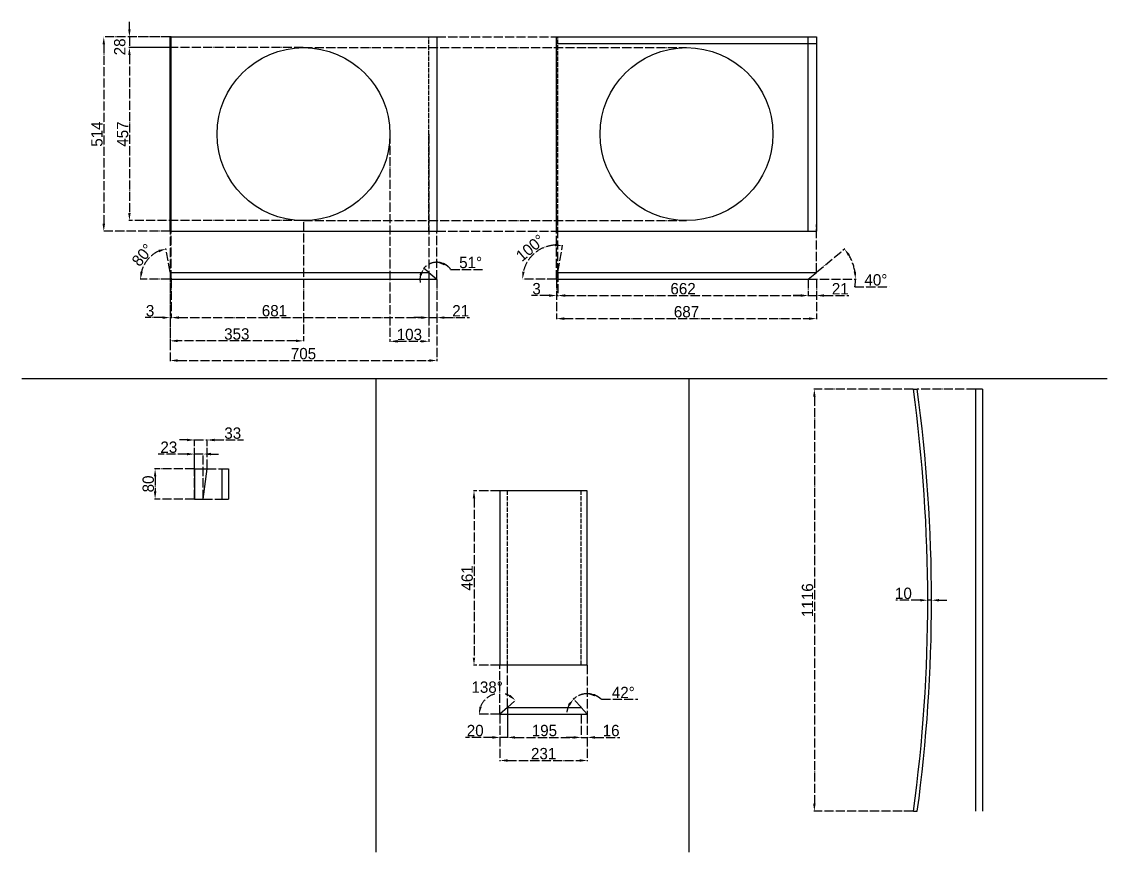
# Model space of a CAD drawing. Header units: millimetres. Extents: x -5727 to 14380, y -5693 to 6274.
# Drawn here: x 6654 to 9524, y -4531 to -2336 of the extents above; entities that cross this region are included whole.
import ezdxf

# ---------------------------------------------------------------- set-up
doc = ezdxf.new("R2010")
doc.units = ezdxf.units.MM
doc.linetypes.add('ACAD_ISO02W100', pattern=[15, 12, -3])
doc.linetypes.add('ACAD_ISO04W100', pattern=[30, 24, -3, 0, -3])
doc.layers.add('Linhas apoio', color=8, linetype='ACAD_ISO04W100', transparency=0.3)
doc.dimstyles.new('roy-1', dxfattribs={"dimtxt": 30, "dimasz": 20, "dimexe": 1.25, "dimexo": 0.625, "dimgap": 3, "dimtad": 3, "dimtoh": 1, "dimdec": 0, "dimtxsty": 'Standard', "dimcen": 2.5, "dimadec": 0, "dimazin": 0, "dimtfac": 1, "dimtdec": 0, "dimtmove": 0, "dimatfit": 2, "dimfxl": 1, "dimarcsym": 0})

# ---------------------------------------------------------------- blocks, each defined once
blk = doc.blocks.new('*D153')
at = {"layer": 'Defpoints', "color": 0, "transparency": 16777216}
for p in [(7000.5, -2951), (7045.9, -2998.3), (7045.9, -3016.3), (7049.1, -3016.3), (7049.1, -3016.3)]:
    blk.add_point(p, dxfattribs=at)
at = {"layer": 'Linhas apoio', "color": 0, "linetype": 'ACAD_ISO04W100', "lineweight": -2, "transparency": 16777216}
for p, q in [((7045.8, -2997.7), (7034.8, -2934.9)), ((7045.3, -3016.3), (6966.4, -3016.3))]:
    blk.add_line(p, q, dxfattribs=at)
blk.add_arc((7049.1, -3016.3), 81.4, 114.1122, 165.8878, dxfattribs=at)
at = {"layer": 'Linhas apoio', "color": 0, "transparency": 16777216}
for points in [[(7014.9, -2938.8), (7016.8, -2945.2), (7035, -2936.1)], [(6973.5, -2996.9), (6966.8, -2996.1), (6967.7, -3016.3)]]:
    blk.add_solid(points, dxfattribs=at)
at = {"layer": 'Linhas apoio', "color": 0, "transparency": 16777216, "insert": (6973, -2952.4), "char_height": 30, "attachment_point": 5, "rotation": 50}
blk.add_mtext('80°', dxfattribs=at)
blk = doc.blocks.new('*D154')
at = {"layer": 'Defpoints', "color": 0, "transparency": 16777216}
for p in [(7753.7, -2894.1), (7726.8, -2978.8), (7729.7, -2998.3), (7751.1, -3016.3), (7751.1, -3016.3)]:
    blk.add_point(p, dxfattribs=at)
at = {"layer": 'Linhas apoio', "color": 0, "linetype": 'ACAD_ISO04W100', "lineweight": -2, "transparency": 16777216}
for p, q in [((7729.2, -2997.9), (7716, -2986.8)), ((7787.4, -2990.3), (7873.4, -2990.3))]:
    blk.add_line(p, q, dxfattribs=at)
for start, end in [(88.8005, 140), (35.5817, 88.8005), (37.0352, 62.9179), (165.8827, 191.7653)]:
    blk.add_arc((7751.1, -3016.3), 44.7, start, end, dxfattribs=at)
at = {"layer": 'Linhas apoio', "color": 0, "transparency": 16777216}
for points in [[(7770.6, -2979.8), (7772.3, -2973.3), (7752.1, -2971.7)], [(7704.9, -3003.9), (7710.8, -3006.9), (7716.9, -2987.6)]]:
    blk.add_solid(points, dxfattribs=at)
at = {"layer": 'Linhas apoio', "color": 0, "transparency": 16777216, "insert": (7840.4, -2972.3), "char_height": 30, "attachment_point": 5}
blk.add_mtext('51°', dxfattribs=at)
blk = doc.blocks.new('*D155')
at = {"layer": 'Defpoints', "color": 0, "transparency": 16777216}
for p in [(7045.9, -2998.3), (7751.1, -3016.3), (7751.1, -3231.2)]:
    blk.add_point(p, dxfattribs=at)
at = {"layer": 'Linhas apoio', "color": 0, "linetype": 'ACAD_ISO04W100', "lineweight": -2, "transparency": 16777216}
for p, q in [((7045.9, -2998.9), (7045.9, -3232.5)), ((7751.1, -3016.9), (7751.1, -3232.5)), ((7065.9, -3231.2), (7731.1, -3231.2))]:
    blk.add_line(p, q, dxfattribs=at)
at = {"layer": 'Linhas apoio', "color": 0, "transparency": 16777216}
for points in [[(7065.9, -3227.9), (7065.9, -3234.5), (7045.9, -3231.2)], [(7731.1, -3227.9), (7731.1, -3234.5), (7751.1, -3231.2)]]:
    blk.add_solid(points, dxfattribs=at)
at = {"layer": 'Linhas apoio', "color": 0, "transparency": 16777216, "insert": (7398.5, -3213.2), "char_height": 30, "attachment_point": 5}
blk.add_mtext('705', dxfattribs=at)
blk = doc.blocks.new('*D156')
at = {"layer": 'Defpoints', "color": 0, "transparency": 16777216}
for p in [(7049.1, -3016.3), (7729.7, -3016.3), (7729.7, -3117.8)]:
    blk.add_point(p, dxfattribs=at)
at = {"layer": 'Linhas apoio', "color": 0, "linetype": 'ACAD_ISO04W100', "lineweight": -2, "transparency": 16777216}
for p, q in [((7049.1, -3016.9), (7049.1, -3119.1)), ((7729.7, -3016.9), (7729.7, -3119.1)), ((7069.1, -3117.8), (7709.7, -3117.8))]:
    blk.add_line(p, q, dxfattribs=at)
at = {"layer": 'Linhas apoio', "color": 0, "transparency": 16777216}
for points in [[(7069.1, -3114.5), (7069.1, -3121.2), (7049.1, -3117.8)], [(7709.7, -3114.5), (7709.7, -3121.2), (7729.7, -3117.8)]]:
    blk.add_solid(points, dxfattribs=at)
at = {"layer": 'Linhas apoio', "color": 0, "transparency": 16777216, "insert": (7321.7, -3099.8), "char_height": 30, "attachment_point": 5}
blk.add_mtext('681', dxfattribs=at)
blk = doc.blocks.new('*D157')
at = {"layer": 'Defpoints', "color": 0, "transparency": 16777216}
for p in [(7045.9, -2998.3), (7049.1, -3016.3), (7045.9, -3117.8)]:
    blk.add_point(p, dxfattribs=at)
at = {"layer": 'Linhas apoio', "color": 0, "linetype": 'ACAD_ISO04W100', "lineweight": -2, "transparency": 16777216}
for p, q in [((7045.9, -2998.9), (7045.9, -3119.1)), ((7049.1, -3016.9), (7049.1, -3119.1)), ((7025.9, -3117.8), (6979.9, -3117.8)), ((7049.1, -3117.8), (7045.9, -3117.8)), ((7069.1, -3117.8), (7089.1, -3117.8))]:
    blk.add_line(p, q, dxfattribs=at)
at = {"layer": 'Linhas apoio', "color": 0, "transparency": 16777216}
for points in [[(7025.9, -3114.5), (7025.9, -3121.2), (7045.9, -3117.8)], [(7069.1, -3114.5), (7069.1, -3121.2), (7049.1, -3117.8)]]:
    blk.add_solid(points, dxfattribs=at)
at = {"layer": 'Linhas apoio', "color": 0, "transparency": 16777216, "insert": (6992.9, -3099.8), "char_height": 30, "attachment_point": 5}
blk.add_mtext('3', dxfattribs=at)
blk = doc.blocks.new('*D158')
at = {"layer": 'Defpoints', "color": 0, "transparency": 16777216}
for p in [(7730, -3016.3), (7751.1, -3016.3), (7751.1, -3117.8)]:
    blk.add_point(p, dxfattribs=at)
at = {"layer": 'Linhas apoio', "color": 0, "linetype": 'ACAD_ISO04W100', "lineweight": -2, "transparency": 16777216}
for p, q in [((7730, -3016.9), (7730, -3119)), ((7751.1, -3016.9), (7751.1, -3119)), ((7710, -3117.8), (7690, -3117.8)), ((7730, -3117.8), (7751.1, -3117.8)), ((7771.1, -3117.8), (7837.1, -3117.8))]:
    blk.add_line(p, q, dxfattribs=at)
at = {"layer": 'Linhas apoio', "color": 0, "transparency": 16777216}
for points in [[(7710, -3114.5), (7710, -3121.1), (7730, -3117.8)], [(7771.1, -3114.5), (7771.1, -3121.1), (7751.1, -3117.8)]]:
    blk.add_solid(points, dxfattribs=at)
at = {"layer": 'Linhas apoio', "color": 0, "transparency": 16777216, "insert": (7814.1, -3099.8), "char_height": 30, "attachment_point": 5}
blk.add_mtext('21', dxfattribs=at)
blk = doc.blocks.new('*D168')
at = {"layer": 'Defpoints', "color": 0, "transparency": 16777216}
for p in [(8067.7, -3016.3), (8754.6, -3016.3), (8754.6, -3120.5)]:
    blk.add_point(p, dxfattribs=at)
at = {"layer": 'Linhas apoio', "color": 0, "linetype": 'ACAD_ISO04W100', "lineweight": -2, "transparency": 16777216}
for p, q in [((8067.7, -3016.9), (8067.7, -3121.8)), ((8754.6, -3016.9), (8754.6, -3121.8)), ((8087.7, -3120.5), (8734.6, -3120.5))]:
    blk.add_line(p, q, dxfattribs=at)
at = {"layer": 'Linhas apoio', "color": 0, "transparency": 16777216}
for points in [[(8087.7, -3117.2), (8087.7, -3123.9), (8067.7, -3120.5)], [(8734.6, -3117.2), (8734.6, -3123.9), (8754.6, -3120.5)]]:
    blk.add_solid(points, dxfattribs=at)
at = {"layer": 'Linhas apoio', "color": 0, "transparency": 16777216, "insert": (8411.1, -3102.5), "char_height": 30, "attachment_point": 5}
blk.add_mtext('687', dxfattribs=at)
blk = doc.blocks.new('*D169')
at = {"layer": 'Defpoints', "color": 0, "transparency": 16777216}
for p in [(8070.9, -2998.3), (8733.1, -3016.3), (8733.1, -3059.5)]:
    blk.add_point(p, dxfattribs=at)
at = {"layer": 'Linhas apoio', "color": 0, "linetype": 'ACAD_ISO04W100', "lineweight": -2, "transparency": 16777216}
for p, q in [((8070.9, -2998.9), (8070.9, -3060.7)), ((8733.1, -3016.9), (8733.1, -3060.7)), ((8090.9, -3059.5), (8713.1, -3059.5))]:
    blk.add_line(p, q, dxfattribs=at)
at = {"layer": 'Linhas apoio', "color": 0, "transparency": 16777216}
for points in [[(8090.9, -3056.1), (8090.9, -3062.8), (8070.9, -3059.5)], [(8713.1, -3056.1), (8713.1, -3062.8), (8733.1, -3059.5)]]:
    blk.add_solid(points, dxfattribs=at)
at = {"layer": 'Linhas apoio', "color": 0, "transparency": 16777216, "insert": (8402, -3041.5), "char_height": 30, "attachment_point": 5}
blk.add_mtext('662', dxfattribs=at)
blk = doc.blocks.new('*D170')
at = {"layer": 'Defpoints', "color": 0, "transparency": 16777216}
for p in [(8070.9, -2998.3), (8067.7, -3016.3), (8067.7, -3059.5)]:
    blk.add_point(p, dxfattribs=at)
at = {"layer": 'Linhas apoio', "color": 0, "linetype": 'ACAD_ISO04W100', "lineweight": -2, "transparency": 16777216}
for p, q in [((8070.9, -2998.9), (8070.9, -3060.8)), ((8067.7, -3016.9), (8067.7, -3060.8)), ((8047.7, -3059.5), (8001.7, -3059.5)), ((8070.9, -3059.5), (8067.7, -3059.5)), ((8090.9, -3059.5), (8110.9, -3059.5))]:
    blk.add_line(p, q, dxfattribs=at)
at = {"layer": 'Linhas apoio', "color": 0, "transparency": 16777216}
for points in [[(8047.7, -3056.2), (8047.7, -3062.9), (8067.7, -3059.5)], [(8090.9, -3056.2), (8090.9, -3062.9), (8070.9, -3059.5)]]:
    blk.add_solid(points, dxfattribs=at)
at = {"layer": 'Linhas apoio', "color": 0, "transparency": 16777216, "insert": (8014.7, -3041.5), "char_height": 30, "attachment_point": 5}
blk.add_mtext('3', dxfattribs=at)
blk = doc.blocks.new('*D171')
at = {"layer": 'Defpoints', "color": 0, "transparency": 16777216}
for p in [(8733.1, -3016.3), (8754.6, -3016.3), (8754.6, -3059.5)]:
    blk.add_point(p, dxfattribs=at)
at = {"layer": 'Linhas apoio', "color": 0, "linetype": 'ACAD_ISO04W100', "lineweight": -2, "transparency": 16777216}
for p, q in [((8733.1, -3016.9), (8733.1, -3060.7)), ((8754.6, -3016.9), (8754.6, -3060.7)), ((8713.1, -3059.5), (8693.1, -3059.5)), ((8733.1, -3059.5), (8754.6, -3059.5)), ((8774.6, -3059.5), (8840.6, -3059.5))]:
    blk.add_line(p, q, dxfattribs=at)
at = {"layer": 'Linhas apoio', "color": 0, "transparency": 16777216}
for points in [[(8713.1, -3056.1), (8713.1, -3062.8), (8733.1, -3059.5)], [(8774.6, -3056.1), (8774.6, -3062.8), (8754.6, -3059.5)]]:
    blk.add_solid(points, dxfattribs=at)
at = {"layer": 'Linhas apoio', "color": 0, "transparency": 16777216, "insert": (8817.6, -3041.5), "char_height": 30, "attachment_point": 5}
blk.add_mtext('21', dxfattribs=at)
blk = doc.blocks.new('*D172')
at = {"layer": 'Defpoints', "color": 0, "transparency": 16777216}
for p in [(8032, -2933.6), (8070.9, -2998.3), (8067.7, -3016.3), (8067.7, -3016.3), (8733.1, -3016.3)]:
    blk.add_point(p, dxfattribs=at)
at = {"layer": 'Linhas apoio', "color": 0, "linetype": 'ACAD_ISO04W100', "lineweight": -2, "transparency": 16777216}
for p, q in [((8071, -2997.7), (8083.6, -2926.3)), ((8067.1, -3016.3), (7976.3, -3016.3))]:
    blk.add_line(p, q, dxfattribs=at)
blk.add_arc((8067.7, -3016.3), 90.1, 92.7411, 167.2589, dxfattribs=at)
at = {"layer": 'Linhas apoio', "color": 0, "transparency": 16777216}
for points in [[(8063.6, -2923), (8063.2, -2929.6), (8083.3, -2927.6)], [(7983.1, -2996.8), (7976.5, -2996.1), (7977.6, -3016.3)]]:
    blk.add_solid(points, dxfattribs=at)
at = {"layer": 'Linhas apoio', "color": 0, "transparency": 16777216, "insert": (7998.2, -2933.5), "char_height": 30, "attachment_point": 5, "rotation": 40}
blk.add_mtext('100°', dxfattribs=at)
blk = doc.blocks.new('*D173')
at = {"layer": 'Defpoints', "color": 0, "transparency": 16777216}
for p in [(8844.6, -2960.3), (8754.6, -2998.3), (8067.7, -3016.3), (8733.1, -3016.3), (8733.1, -3016.3)]:
    blk.add_point(p, dxfattribs=at)
at = {"layer": 'Linhas apoio', "color": 0, "linetype": 'ACAD_ISO04W100', "lineweight": -2, "transparency": 16777216}
for p, q in [((8755.1, -2997.9), (8829.7, -2935.3)), ((8733.8, -3016.3), (8859.2, -3016.3)), ((8856.3, -3036.2), (8947.3, -3036.2))]:
    blk.add_line(p, q, dxfattribs=at)
for start, end in [(9.1945, 30.8055), (350.8055, 360)]:
    blk.add_arc((8733.1, -3016.3), 124.8, start, end, dxfattribs=at)
at = {"layer": 'Linhas apoio', "color": 0, "transparency": 16777216}
for points in [[(8837.6, -2954.3), (8843, -2950.5), (8828.7, -2936.1)], [(8859.6, -2996.1), (8853, -2996.6), (8857.9, -3016.3)]]:
    blk.add_solid(points, dxfattribs=at)
at = {"layer": 'Linhas apoio', "color": 0, "transparency": 16777216, "insert": (8911.8, -3018.2), "char_height": 30, "attachment_point": 5}
blk.add_mtext('40°', dxfattribs=at)
blk = doc.blocks.new('*D174')
at = {"layer": 'Defpoints', "color": 0, "transparency": 16777216}
for p in [(7045.9, -2632.7), (7398.5, -2864.8), (7045.9, -3179.2)]:
    blk.add_point(p, dxfattribs=at)
at = {"layer": 'Linhas apoio', "color": 0, "linetype": 'ACAD_ISO04W100', "lineweight": -2, "transparency": 16777216}
for p, q in [((7045.9, -2633.3), (7045.9, -3180.5)), ((7398.5, -2865.5), (7398.5, -3180.5)), ((7378.5, -3179.2), (7065.9, -3179.2))]:
    blk.add_line(p, q, dxfattribs=at)
at = {"layer": 'Linhas apoio', "color": 0, "transparency": 16777216}
for points in [[(7065.9, -3175.9), (7065.9, -3182.6), (7045.9, -3179.2)], [(7378.5, -3175.9), (7378.5, -3182.6), (7398.5, -3179.2)]]:
    blk.add_solid(points, dxfattribs=at)
at = {"layer": 'Linhas apoio', "color": 0, "transparency": 16777216, "insert": (7222.2, -3161.2), "char_height": 30, "attachment_point": 5}
blk.add_mtext('353', dxfattribs=at)
blk = doc.blocks.new('*D175')
at = {"layer": 'Defpoints', "color": 0, "transparency": 16777216}
for p in [(7049.1, -2375.7), (6870.5, -2889.7), (7045.9, -2889.7)]:
    blk.add_point(p, dxfattribs=at)
at = {"layer": 'Linhas apoio', "color": 0, "linetype": 'ACAD_ISO04W100', "lineweight": -2, "transparency": 16777216}
for p, q in [((7048.5, -2375.7), (6869.3, -2375.7)), ((6870.5, -2395.7), (6870.5, -2869.7)), ((7045.3, -2889.7), (6869.3, -2889.7))]:
    blk.add_line(p, q, dxfattribs=at)
at = {"layer": 'Linhas apoio', "color": 0, "transparency": 16777216}
for points in [[(6867.2, -2395.7), (6873.8, -2395.7), (6870.5, -2375.7)], [(6867.2, -2869.7), (6873.8, -2869.7), (6870.5, -2889.7)]]:
    blk.add_solid(points, dxfattribs=at)
at = {"layer": 'Linhas apoio', "color": 0, "transparency": 16777216, "insert": (6852.5, -2632.7), "char_height": 30, "attachment_point": 5, "rotation": 90}
blk.add_mtext('514', dxfattribs=at)
blk = doc.blocks.new('*D176')
at = {"layer": 'Defpoints', "color": 0, "transparency": 16777216}
for p in [(7398.5, -2404.1), (6938.3, -2861.3), (7398.5, -2861.3)]:
    blk.add_point(p, dxfattribs=at)
at = {"layer": 'Linhas apoio', "color": 0, "linetype": 'ACAD_ISO04W100', "lineweight": -2, "transparency": 16777216}
for p, q in [((7397.9, -2404.1), (6937.1, -2404.1)), ((6938.3, -2424.1), (6938.3, -2841.3)), ((7397.9, -2861.3), (6937.1, -2861.3))]:
    blk.add_line(p, q, dxfattribs=at)
at = {"layer": 'Linhas apoio', "color": 0, "transparency": 16777216}
for points in [[(6935, -2424.1), (6941.6, -2424.1), (6938.3, -2404.1)], [(6935, -2841.3), (6941.6, -2841.3), (6938.3, -2861.3)]]:
    blk.add_solid(points, dxfattribs=at)
at = {"layer": 'Linhas apoio', "color": 0, "transparency": 16777216, "insert": (6920.3, -2632.7), "char_height": 30, "attachment_point": 5, "rotation": 90}
blk.add_mtext('457', dxfattribs=at)
blk = doc.blocks.new('*D177')
at = {"layer": 'Defpoints', "color": 0, "transparency": 16777216}
for p in [(7627.1, -2632.7), (7729.7, -2632.7), (7729.7, -3180.5)]:
    blk.add_point(p, dxfattribs=at)
at = {"layer": 'Linhas apoio', "color": 0, "linetype": 'ACAD_ISO04W100', "lineweight": -2, "transparency": 16777216}
for p, q in [((7627.1, -2633.3), (7627.1, -3181.7)), ((7729.7, -2633.3), (7729.7, -3181.7)), ((7647.1, -3180.5), (7709.7, -3180.5))]:
    blk.add_line(p, q, dxfattribs=at)
at = {"layer": 'Linhas apoio', "color": 0, "transparency": 16777216}
for points in [[(7647.1, -3177.1), (7647.1, -3183.8), (7627.1, -3180.5)], [(7709.7, -3177.1), (7709.7, -3183.8), (7729.7, -3180.5)]]:
    blk.add_solid(points, dxfattribs=at)
at = {"layer": 'Linhas apoio', "color": 0, "transparency": 16777216, "insert": (7678.4, -3162.5), "char_height": 30, "attachment_point": 5}
blk.add_mtext('103', dxfattribs=at)
blk = doc.blocks.new('*D178')
at = {"layer": 'Defpoints', "color": 0, "transparency": 16777216}
for p in [(7045.9, -2375.7), (6938.3, -2404.1), (7045.9, -2404.1)]:
    blk.add_point(p, dxfattribs=at)
at = {"layer": 'Linhas apoio', "color": 0, "linetype": 'ACAD_ISO04W100', "lineweight": -2, "transparency": 16777216}
for p, q in [((6938.3, -2355.7), (6938.3, -2335.7)), ((7045.3, -2375.7), (6937.1, -2375.7)), ((6938.3, -2375.7), (6938.3, -2404.1)), ((7045.3, -2404.1), (6937.1, -2404.1)), ((6938.3, -2424.1), (6938.3, -2444.1))]:
    blk.add_line(p, q, dxfattribs=at)
at = {"layer": 'Linhas apoio', "color": 0, "transparency": 16777216}
for points in [[(6935, -2355.7), (6941.6, -2355.7), (6938.3, -2375.7)], [(6935, -2424.1), (6941.6, -2424.1), (6938.3, -2404.1)]]:
    blk.add_solid(points, dxfattribs=at)
at = {"layer": 'Linhas apoio', "color": 0, "transparency": 16777216, "insert": (6912.9, -2402.2), "char_height": 30, "attachment_point": 5, "rotation": 90}
blk.add_mtext('28', dxfattribs=at)
blk = doc.blocks.new('*D186')
at = {"layer": 'Defpoints', "color": 0, "transparency": 16777216}
for p in [(9048.9, -3864.8), (9048.9, -3864.8), (9058.9, -3864.8)]:
    blk.add_point(p, dxfattribs=at)
at = {"layer": 'Linhas apoio', "color": 0, "linetype": 'ACAD_ISO04W100', "lineweight": -2, "transparency": 16777216}
for p, q in [((9028.9, -3864.8), (8964.1, -3864.8)), ((9048.9, -3864.2), (9048.9, -3863.6)), ((9058.9, -3864.8), (9048.9, -3864.8)), ((9058.9, -3864.2), (9058.9, -3863.6)), ((9078.9, -3864.8), (9098.9, -3864.8))]:
    blk.add_line(p, q, dxfattribs=at)
at = {"layer": 'Linhas apoio', "color": 0, "transparency": 16777216}
for points in [[(9028.9, -3861.5), (9028.9, -3868.2), (9048.9, -3864.8)], [(9078.9, -3861.5), (9078.9, -3868.2), (9058.9, -3864.8)]]:
    blk.add_solid(points, dxfattribs=at)
at = {"layer": 'Linhas apoio', "color": 0, "transparency": 16777216, "insert": (8984.6, -3846.8), "char_height": 30, "attachment_point": 5}
blk.add_mtext('10', dxfattribs=at)
blk = doc.blocks.new('*D187')
at = {"layer": 'Defpoints', "color": 0, "transparency": 16777216}
for p in [(9011, -3306.9), (8749.1, -4422.7), (9011.1, -4422.7)]:
    blk.add_point(p, dxfattribs=at)
at = {"layer": 'Linhas apoio', "color": 0, "linetype": 'ACAD_ISO04W100', "lineweight": -2, "transparency": 16777216}
for p, q in [((9010.4, -3306.9), (8747.9, -3306.9)), ((8749.1, -3326.9), (8749.1, -4402.7)), ((9010.5, -4422.7), (8747.9, -4422.7))]:
    blk.add_line(p, q, dxfattribs=at)
at = {"layer": 'Linhas apoio', "color": 0, "transparency": 16777216}
for points in [[(8745.8, -3326.9), (8752.4, -3326.9), (8749.1, -3306.9)], [(8745.8, -4402.7), (8752.4, -4402.7), (8749.1, -4422.7)]]:
    blk.add_solid(points, dxfattribs=at)
at = {"layer": 'Linhas apoio', "color": 0, "transparency": 16777216, "insert": (8731.1, -3864.8), "char_height": 30, "attachment_point": 5, "rotation": 90}
blk.add_mtext('1116', dxfattribs=at)
blk = doc.blocks.new('*D188')
at = {"layer": 'Defpoints', "color": 0, "transparency": 16777216}
for p in [(7918, -4166.3), (8148.8, -4166.3), (8148.8, -4288.5)]:
    blk.add_point(p, dxfattribs=at)
at = {"layer": 'Linhas apoio', "color": 0, "linetype": 'ACAD_ISO04W100', "lineweight": -2, "transparency": 16777216}
for p, q in [((7918, -4166.9), (7918, -4289.8)), ((8148.8, -4166.9), (8148.8, -4289.8)), ((7938, -4288.5), (8128.8, -4288.5))]:
    blk.add_line(p, q, dxfattribs=at)
at = {"layer": 'Linhas apoio', "color": 0, "transparency": 16777216}
for points in [[(7938, -4285.2), (7938, -4291.8), (7918, -4288.5)], [(8128.8, -4285.2), (8128.8, -4291.8), (8148.8, -4288.5)]]:
    blk.add_solid(points, dxfattribs=at)
at = {"layer": 'Linhas apoio', "color": 0, "transparency": 16777216, "insert": (8033.4, -4270.5), "char_height": 30, "attachment_point": 5}
blk.add_mtext('231', dxfattribs=at)
blk = doc.blocks.new('*D189')
at = {"layer": 'Defpoints', "color": 0, "transparency": 16777216}
for p in [(7938.1, -4166.3), (8132.7, -4166.3), (8132.7, -4227.4)]:
    blk.add_point(p, dxfattribs=at)
at = {"layer": 'Linhas apoio', "color": 0, "linetype": 'ACAD_ISO04W100', "lineweight": -2, "transparency": 16777216}
for p, q in [((7938.1, -4166.9), (7938.1, -4228.7)), ((8132.7, -4166.9), (8132.7, -4228.7)), ((7958.1, -4227.4), (8112.7, -4227.4))]:
    blk.add_line(p, q, dxfattribs=at)
at = {"layer": 'Linhas apoio', "color": 0, "transparency": 16777216}
for points in [[(7958.1, -4224.1), (7958.1, -4230.8), (7938.1, -4227.4)], [(8112.7, -4224.1), (8112.7, -4230.8), (8132.7, -4227.4)]]:
    blk.add_solid(points, dxfattribs=at)
at = {"layer": 'Linhas apoio', "color": 0, "transparency": 16777216, "insert": (8035.4, -4209.4), "char_height": 30, "attachment_point": 5}
blk.add_mtext('195', dxfattribs=at)
blk = doc.blocks.new('*D190')
at = {"layer": 'Defpoints', "color": 0, "transparency": 16777216}
for p in [(7938.1, -4148.3), (7918, -4166.3), (7918, -4227.5)]:
    blk.add_point(p, dxfattribs=at)
at = {"layer": 'Linhas apoio', "color": 0, "linetype": 'ACAD_ISO04W100', "lineweight": -2, "transparency": 16777216}
for p, q in [((7938.1, -4148.9), (7938.1, -4228.7)), ((7918, -4166.9), (7918, -4228.7)), ((7898, -4227.5), (7827, -4227.5)), ((7938.1, -4227.5), (7918, -4227.5)), ((7958.1, -4227.5), (7978.1, -4227.5))]:
    blk.add_line(p, q, dxfattribs=at)
at = {"layer": 'Linhas apoio', "color": 0, "transparency": 16777216}
for points in [[(7898, -4224.1), (7898, -4230.8), (7918, -4227.5)], [(7958.1, -4224.1), (7958.1, -4230.8), (7938.1, -4227.5)]]:
    blk.add_solid(points, dxfattribs=at)
at = {"layer": 'Linhas apoio', "color": 0, "transparency": 16777216, "insert": (7852.5, -4209.5), "char_height": 30, "attachment_point": 5}
blk.add_mtext('20', dxfattribs=at)
blk = doc.blocks.new('*D191')
at = {"layer": 'Defpoints', "color": 0, "transparency": 16777216}
for p in [(8132.7, -4166.3), (8148.8, -4166.3), (8148.8, -4227.4)]:
    blk.add_point(p, dxfattribs=at)
at = {"layer": 'Linhas apoio', "color": 0, "linetype": 'ACAD_ISO04W100', "lineweight": -2, "transparency": 16777216}
for p, q in [((8132.7, -4166.9), (8132.7, -4228.7)), ((8148.8, -4166.9), (8148.8, -4228.7)), ((8112.7, -4227.4), (8092.7, -4227.4)), ((8132.7, -4227.4), (8148.8, -4227.4)), ((8168.8, -4227.4), (8234.8, -4227.4))]:
    blk.add_line(p, q, dxfattribs=at)
at = {"layer": 'Linhas apoio', "color": 0, "transparency": 16777216}
for points in [[(8112.7, -4224.1), (8112.7, -4230.8), (8132.7, -4227.4)], [(8168.8, -4224.1), (8168.8, -4230.8), (8148.8, -4227.4)]]:
    blk.add_solid(points, dxfattribs=at)
at = {"layer": 'Linhas apoio', "color": 0, "transparency": 16777216, "insert": (8211.8, -4209.4), "char_height": 30, "attachment_point": 5}
blk.add_mtext('16', dxfattribs=at)
blk = doc.blocks.new('*D192')
at = {"layer": 'Defpoints', "color": 0, "transparency": 16777216}
for p in [(7920, -4111.1), (7938.1, -4148.3), (7918, -4166.3), (7918, -4166.3), (8148.8, -4166.3)]:
    blk.add_point(p, dxfattribs=at)
at = {"layer": 'Linhas apoio', "color": 0, "linetype": 'ACAD_ISO04W100', "lineweight": -2, "transparency": 16777216}
for p, q in [((7938.5, -4147.9), (7960, -4128.6)), ((7917.3, -4166.3), (7861.5, -4166.3))]:
    blk.add_line(p, q, dxfattribs=at)
for start, end in [(104.5021, 159.1373), (62.7023, 75.4979)]:
    blk.add_arc((7918, -4166.3), 55.2, start, end, dxfattribs=at)
at = {"layer": 'Linhas apoio', "color": 0, "transparency": 16777216}
for points in [[(7945.3, -4114.6), (7941.3, -4119.8), (7959.1, -4129.4)], [(7869.6, -4147.2), (7863.1, -4146), (7862.7, -4166.3)]]:
    blk.add_solid(points, dxfattribs=at)
at = {"layer": 'Linhas apoio', "color": 0, "transparency": 16777216, "insert": (7884, -4094.8), "char_height": 30, "attachment_point": 5}
blk.add_mtext('138°', dxfattribs=at)
blk = doc.blocks.new('*D193')
at = {"layer": 'Defpoints', "color": 0, "transparency": 16777216}
for p in [(8148.8, -4034.4), (8123.4, -4118.3), (8132.7, -4148.3), (8148.8, -4166.3), (8148.8, -4166.3)]:
    blk.add_point(p, dxfattribs=at)
at = {"layer": 'Linhas apoio', "color": 0, "linetype": 'ACAD_ISO04W100', "lineweight": -2, "transparency": 16777216}
for p, q in [((8132.3, -4147.8), (8111.8, -4124.9)), ((8186, -4126.7), (8282, -4126.7))]:
    blk.add_line(p, q, dxfattribs=at)
for start, end in [(90, 131.8396), (46.7834, 90), (47.5585, 68.7792), (153.0604, 174.2812)]:
    blk.add_arc((8148.8, -4166.3), 54.3, start, end, dxfattribs=at)
at = {"layer": 'Linhas apoio', "color": 0, "transparency": 16777216}
for points in [[(8097.8, -4139.6), (8103.1, -4143.7), (8112.6, -4125.8)], [(8167.9, -4118.9), (8169.1, -4112.4), (8148.8, -4112)]]:
    blk.add_solid(points, dxfattribs=at)
at = {"layer": 'Linhas apoio', "color": 0, "transparency": 16777216, "insert": (8244, -4108.7), "char_height": 30, "attachment_point": 5}
blk.add_mtext('42°', dxfattribs=at)
blk = doc.blocks.new('*D194')
at = {"layer": 'Defpoints', "color": 0, "transparency": 16777216}
for p in [(7918, -3575.4), (7849.3, -4036.4), (7918, -4036.4)]:
    blk.add_point(p, dxfattribs=at)
at = {"layer": 'Linhas apoio', "color": 0, "linetype": 'ACAD_ISO04W100', "lineweight": -2, "transparency": 16777216}
for p, q in [((7917.3, -3575.4), (7848, -3575.4)), ((7849.3, -3595.4), (7849.3, -4016.4)), ((7917.3, -4036.4), (7848, -4036.4))]:
    blk.add_line(p, q, dxfattribs=at)
at = {"layer": 'Linhas apoio', "color": 0, "transparency": 16777216}
for points in [[(7845.9, -3595.4), (7852.6, -3595.4), (7849.3, -3575.4)], [(7845.9, -4016.4), (7852.6, -4016.4), (7849.3, -4036.4)]]:
    blk.add_solid(points, dxfattribs=at)
at = {"layer": 'Linhas apoio', "color": 0, "transparency": 16777216, "insert": (7831.3, -3805.9), "char_height": 30, "attachment_point": 5, "rotation": 90}
blk.add_mtext('461', dxfattribs=at)
blk = doc.blocks.new('*D195')
at = {"layer": 'Defpoints', "color": 0, "transparency": 16777216}
for p in [(7110.5, -3517.6), (7006.2, -3597.4), (7110.6, -3597.4)]:
    blk.add_point(p, dxfattribs=at)
at = {"layer": 'Linhas apoio', "color": 0, "linetype": 'ACAD_ISO04W100', "lineweight": -2, "transparency": 16777216}
for p, q in [((7109.9, -3517.6), (7004.9, -3517.6)), ((7006.2, -3537.6), (7006.2, -3577.4)), ((7110, -3597.4), (7004.9, -3597.4))]:
    blk.add_line(p, q, dxfattribs=at)
at = {"layer": 'Linhas apoio', "color": 0, "transparency": 16777216}
for points in [[(7002.9, -3537.6), (7009.5, -3537.6), (7006.2, -3517.6)], [(7002.9, -3577.4), (7009.5, -3577.4), (7006.2, -3597.4)]]:
    blk.add_solid(points, dxfattribs=at)
at = {"layer": 'Linhas apoio', "color": 0, "transparency": 16777216, "insert": (6988.2, -3557.5), "char_height": 30, "attachment_point": 5, "rotation": 90}
blk.add_mtext('80', dxfattribs=at)
blk = doc.blocks.new('*D196')
at = {"layer": 'Defpoints', "color": 0, "transparency": 16777216}
for p in [(7143.5, -3441.3), (7110.5, -3517.6), (7143.5, -3517.6)]:
    blk.add_point(p, dxfattribs=at)
at = {"layer": 'Linhas apoio', "color": 0, "linetype": 'ACAD_ISO04W100', "lineweight": -2, "transparency": 16777216}
for p, q in [((7090.5, -3441.3), (7070.5, -3441.3)), ((7110.5, -3517), (7110.5, -3440)), ((7110.5, -3441.3), (7143.5, -3441.3)), ((7143.5, -3517), (7143.5, -3440)), ((7163.5, -3441.3), (7239.5, -3441.3))]:
    blk.add_line(p, q, dxfattribs=at)
at = {"layer": 'Linhas apoio', "color": 0, "transparency": 16777216}
for points in [[(7090.5, -3437.9), (7090.5, -3444.6), (7110.5, -3441.3)], [(7163.5, -3437.9), (7163.5, -3444.6), (7143.5, -3441.3)]]:
    blk.add_solid(points, dxfattribs=at)
at = {"layer": 'Linhas apoio', "color": 0, "transparency": 16777216, "insert": (7211.5, -3423.3), "char_height": 30, "attachment_point": 5}
blk.add_mtext('33', dxfattribs=at)
blk = doc.blocks.new('*D197')
at = {"layer": 'Defpoints', "color": 0, "transparency": 16777216}
for p in [(7110.5, -3478.5), (7110.5, -3597.4), (7133.7, -3597.3)]:
    blk.add_point(p, dxfattribs=at)
at = {"layer": 'Linhas apoio', "color": 0, "linetype": 'ACAD_ISO04W100', "lineweight": -2, "transparency": 16777216}
for p, q in [((7090.5, -3478.5), (7014.5, -3478.5)), ((7110.5, -3596.7), (7110.5, -3477.3)), ((7133.7, -3478.5), (7110.5, -3478.5)), ((7133.7, -3596.7), (7133.7, -3477.3)), ((7153.7, -3478.5), (7173.7, -3478.5))]:
    blk.add_line(p, q, dxfattribs=at)
at = {"layer": 'Linhas apoio', "color": 0, "transparency": 16777216}
for points in [[(7090.5, -3475.2), (7090.5, -3481.8), (7110.5, -3478.5)], [(7153.7, -3475.2), (7153.7, -3481.8), (7133.7, -3478.5)]]:
    blk.add_solid(points, dxfattribs=at)
at = {"layer": 'Linhas apoio', "color": 0, "transparency": 16777216, "insert": (7042.5, -3460.5), "char_height": 30, "attachment_point": 5}
blk.add_mtext('23', dxfattribs=at)

msp = doc.modelspace()

# ---------------------------------------------------------------- linework, layer by layer
for p, q in [((7045.931, -2889.684), (7045.931, -2375.684)), ((7045.931, -2375.684), (7751.123, -2375.684)), ((7049.105, -2889.684), (7049.105, -2375.684)), ((7751.123, -2375.684), (7751.123, -2889.684)), ((8067.685, -2375.684), (8754.599, -2375.684)), ((8067.685, -2889.684), (8067.685, -2375.684)), ((8733.148, -2889.684), (8733.148, -2375.684)), ((8754.599, -2375.684), (8754.599, -2889.684)), ((8067.685, -2393.684), (8754.599, -2393.684)), ((7045.931, -2889.684), (7751.123, -2889.684)), ((8067.685, -2889.684), (8754.599, -2889.684)), ((7045.931, -2998.313), (7729.672, -2998.313)), ((7045.931, -2998.313), (7049.105, -3016.313)), ((7729.672, -2998.313), (7751.123, -3016.313)), ((8067.685, -3016.313), (8070.859, -2998.313)), ((8070.859, -2998.313), (8754.599, -2998.313)), ((8733.148, -3016.313), (8754.599, -2998.313)), ((7049.105, -3016.313), (7751.123, -3016.313)), ((8067.685, -3016.313), (8733.148, -3016.313)), ((6653.542, -3278.592), (9523.542, -3278.592)), ((7589.732, -3278.592), (7589.732, -4531.084)), ((8417.446, -3278.592), (8417.446, -4531.084)), ((9010.839, -3306.92), (9020.935, -3306.944)), ((9175.54, -3306.944), (9175.54, -4422.725)), ((9193.54, -3306.944), (9175.54, -3306.944)), ((9193.54, -3306.944), (9193.54, -4422.725)), ((7110.532, -3517.35), (7110.532, -3597.35)), ((7110.532, -3517.628), (7143.541, -3517.628)), ((7133.691, -3597.326), (7143.541, -3517.628)), ((7182.625, -3517.628), (7182.625, -3597.326)), ((7182.625, -3517.628), (7200.625, -3517.628)), ((7200.625, -3517.628), (7200.625, -3597.326)), ((8148.836, -3575.391), (7917.968, -3575.391)), ((7917.968, -3575.391), (7917.968, -4036.391)), ((8148.836, -4036.391), (8148.836, -3575.391)), ((7110.532, -3597.35), (7133.691, -3597.326)), ((7182.625, -3597.326), (7200.625, -3597.326)), ((8148.836, -4036.391), (7917.968, -4036.391)), ((7938.072, -4148.278), (7917.968, -4166.278)), ((7938.072, -4148.278), (8132.72, -4148.278)), ((8132.72, -4148.278), (8148.836, -4166.278)), ((7917.968, -4166.278), (8148.836, -4166.278)), ((9011.1, -4422.725), (9021.192, -4422.725))]:
    msp.add_line(p, q)
at = {"linetype": 'ACAD_ISO02W100'}
for p, q in [((7729.672, -2889.684), (7729.672, -2375.684)), ((8070.859, -2889.684), (8070.859, -2375.684)), ((7938.072, -4036.391), (7938.072, -3575.391)), ((8132.72, -4036.391), (8132.72, -3575.391))]:
    msp.add_line(p, q, dxfattribs=at)
for centre in [(7398.527, -2632.684), (8411.142, -2632.684)]:
    msp.add_circle(centre, 228.6)
for radius, start, end in [(4125.061, 352.240485, 7.786298), (4135.061, 352.259365, 7.76702)]:
    msp.add_arc((4923.81, -3865.778), radius, start, end)
at = {"layer": 'Linhas apoio'}
for p, q in [((7751.123, -2375.684), (8067.685, -2375.684)), ((7398.527, -2404.084), (8411.142, -2404.084)), ((7398.527, -2861.284), (8411.142, -2861.284)), ((7049.105, -3016.313), (7049.105, -2889.684)), ((7751.123, -3016.313), (7751.123, -2889.684)), ((7751.123, -2889.684), (8070.859, -2889.684)), ((8067.685, -3016.313), (8067.685, -2889.684)), ((8070.859, -2998.313), (8070.859, -2889.684)), ((8754.599, -2998.313), (8754.599, -2871.684)), ((9175.54, -3306.944), (9020.935, -3306.944)), ((7143.541, -3517.628), (7182.625, -3517.628)), ((7133.691, -3597.326), (7182.625, -3597.326)), ((7917.968, -4166.278), (7917.968, -4036.391)), ((7938.072, -4148.278), (7938.072, -4036.391)), ((8148.836, -4036.391), (8148.836, -4166.278))]:
    msp.add_line(p, q, dxfattribs=at)

# ---------------------------------------------------------------- dimensions: what is measured, and where the dimension line sits
dim = msp.add_linear_dim(base=(6938.311, -2404.084), p1=(7045.931, -2375.684), p2=(7045.931, -2404.084), angle=90, dimstyle='roy-1', override={"dimtmove": 2}, dxfattribs=at)
dim.commit()
dim.dimension.update_dxf_attribs({"geometry": '*D178', "text_midpoint": (6912.927, -2402.177), "dimtype": 160})
for base, p1, p2, picture, middle in [((6870.516, -2889.684), (7049.105, -2375.684), (7045.931, -2889.684), '*D175', (6852.516, -2632.684)), ((6938.311, -2861.284), (7398.527, -2404.084), (7398.527, -2861.284), '*D176', (6920.311, -2632.684)), ((8749.11, -4422.725), (9011.027, -3306.944), (9011.1, -4422.725), '*D187', (8731.11, -3864.834)), ((7006.191, -3597.35), (7110.532, -3517.628), (7110.617, -3597.35), '*D195', (6988.191, -3557.489)), ((7849.276, -4036.391), (7917.968, -3575.391), (7917.968, -4036.391), '*D194', (7831.276, -3805.891))]:
    dim = msp.add_linear_dim(base=base, p1=p1, p2=p2, angle=90, dimstyle='roy-1', dxfattribs=at)
    dim.commit()
    dim.dimension.update_dxf_attribs({"geometry": picture, "text_midpoint": middle})
for base, p1, p2, picture, middle in [((7045.931, -3179.224), (7398.527, -2864.836), (7045.931, -2632.684), '*D174', (7222.229, -3161.224)), ((7729.672, -3180.474), (7627.127, -2632.684), (7729.672, -2632.684), '*D177', (7678.399, -3162.474)), ((7045.931, -3117.82), (7049.105, -3016.313), (7045.931, -2998.313), '*D157', (6992.931, -3099.82)), ((7751.123, -3231.211), (7045.931, -2998.313), (7751.123, -3016.313), '*D155', (7398.527, -3213.211)), ((8067.685, -3059.517), (8070.859, -2998.313), (8067.685, -3016.313), '*D170', (8014.685, -3041.517)), ((8733.148, -3059.462), (8070.859, -2998.313), (8733.148, -3016.313), '*D169', (8402.003, -3041.462)), ((7751.123, -3117.795), (7730.03, -3016.313), (7751.123, -3016.313), '*D158', (7814.123, -3099.795)), ((8754.599, -3120.534), (8067.685, -3016.313), (8754.599, -3016.313), '*D168', (8411.142, -3102.534)), ((8754.599, -3059.462), (8733.148, -3016.313), (8754.599, -3016.313), '*D171', (8817.599, -3041.462)), ((7143.541, -3441.253), (7110.532, -3517.628), (7143.541, -3517.628), '*D196', (7211.541, -3423.253)), ((7110.532, -3478.503), (7133.691, -3597.326), (7110.532, -3597.35), '*D197', (7042.532, -3460.503)), ((7917.968, -4227.483), (7938.072, -4148.278), (7917.968, -4166.278), '*D190', (7852.468, -4209.483)), ((8148.836, -4288.5), (7917.968, -4166.278), (8148.836, -4166.278), '*D188', (8033.402, -4270.5)), ((8132.72, -4227.428), (7938.072, -4166.278), (8132.72, -4166.278), '*D189', (8035.396, -4209.428)), ((8148.836, -4227.428), (8132.72, -4166.278), (8148.836, -4166.278), '*D191', (8211.836, -4209.428))]:
    dim = msp.add_linear_dim(base=base, p1=p1, p2=p2, dimstyle='roy-1', dxfattribs=at)
    dim.commit()
    dim.dimension.update_dxf_attribs({"geometry": picture, "text_midpoint": middle})
for base, line1, line2, picture, middle in [((7726.847, -2978.836), ((7751.123, -3016.313), (7753.683, -2894.051)), ((7729.672, -2998.313), (7751.123, -3016.313)), '*D154', (7840.438, -2972.331)), ((8031.988, -2933.559), ((8067.685, -3016.313), (8070.859, -2998.313)), ((8067.685, -3016.313), (8733.148, -3016.313)), '*D172', (7998.184, -2933.485)), ((8844.641, -2960.318), ((8067.685, -3016.313), (8733.148, -3016.313)), ((8733.148, -3016.313), (8754.599, -2998.313)), '*D173', (8911.809, -3018.248)), ((8123.429, -4118.278), ((8148.836, -4166.278), (8148.836, -4034.411)), ((8132.72, -4148.278), (8148.836, -4166.278)), '*D193', (8244.025, -4108.699))]:
    dim = msp.add_angular_dim_2l(base=base, line1=line1, line2=line2, dimstyle='roy-1', dxfattribs=at)
    dim.commit()
    dim.dimension.update_dxf_attribs({"geometry": picture, "text_midpoint": middle})
dim = msp.add_angular_dim_2l(base=(7000.493, -2951.015), line1=((7049.105, -3016.313), (7045.931, -3016.313)), line2=((7045.931, -2998.313), (7049.105, -3016.313)), dimstyle='roy-1', override={"dimtmove": 2}, dxfattribs=at)
dim.commit()
dim.dimension.update_dxf_attribs({"geometry": '*D153', "text_midpoint": (6972.956, -2952.416)})
for base, p1, p2, picture, middle in [((7729.672, -3117.82), (7049.105, -3016.313), (7729.672, -3016.313), '*D156', (7321.728, -3117.82)), ((9048.871, -3864.825), (9058.871, -3864.825), (9048.871, -3864.828), '*D186', (8984.619, -3864.825))]:
    dim = msp.add_linear_dim(base=base, p1=p1, p2=p2, dimstyle='roy-1', dxfattribs=at)
    dim.commit()
    dim.dimension.update_dxf_attribs({"geometry": picture, "text_midpoint": middle, "dimtype": 160})
dim = msp.add_angular_dim_2l(base=(7919.999, -4111.085), line1=((7917.968, -4166.278), (8148.836, -4166.278)), line2=((7938.072, -4148.278), (7917.968, -4166.278)), dimstyle='roy-1', override={"dimtmove": 2}, dxfattribs=at)
dim.commit()
dim.dimension.update_dxf_attribs({"geometry": '*D192', "text_midpoint": (7883.965, -4094.807), "dimtype": 162})

doc.saveas('drawing.dxf')
